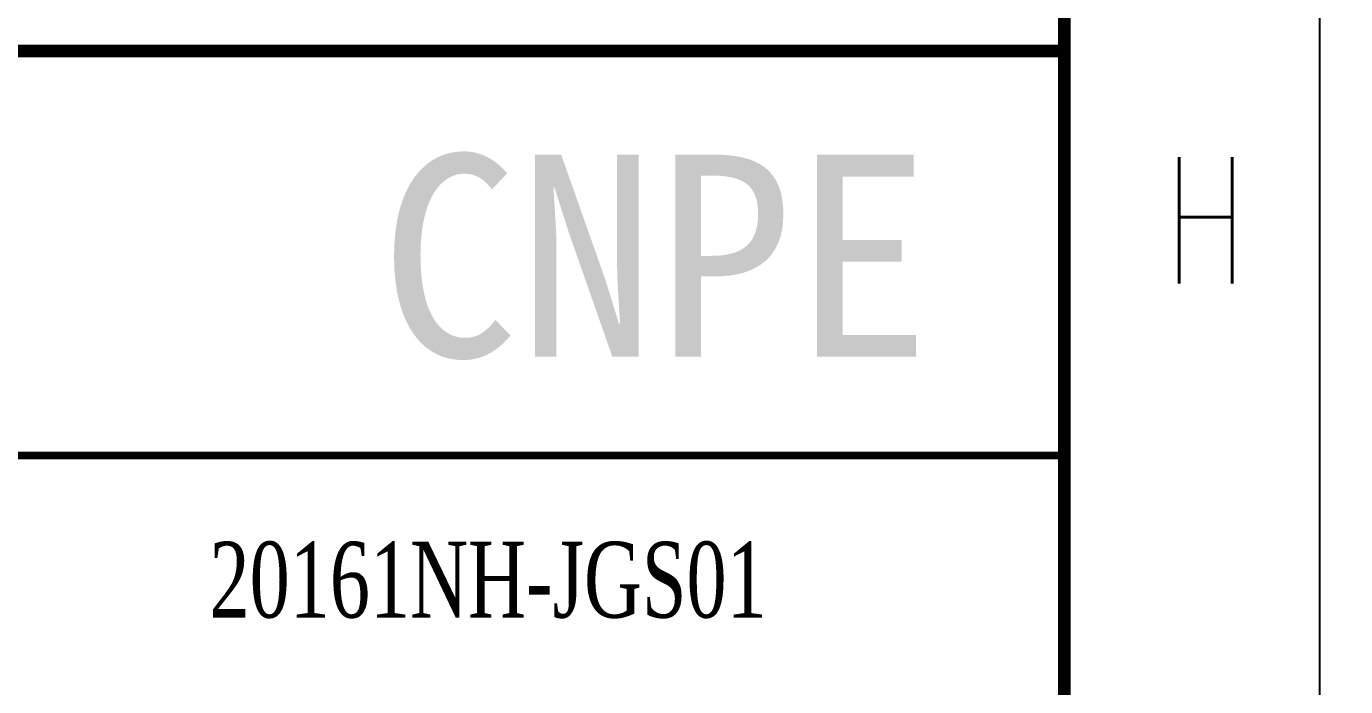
# Model space of a CAD drawing. Header units: inches. Extents: x 3186 to 109360, y -14990 to 740552.
# Drawn here: x 76730 to 79338, y 409596 to 410902 of the extents above; entities that cross this region are included whole.
import ezdxf

# ---------------------------------------------------------------- set-up
doc = ezdxf.new("R2010")
doc.units = ezdxf.units.IN
doc.header["$MEASUREMENT"] = 0
doc.layers.add('1', color=7, linetype='Continuous')
doc.layers.add('PUB_TEXT', color=7, linetype='Continuous')
doc.styles.add('HZ', font='txt_____.ttf', dxfattribs={"width": 0.7, "bigfont": 'HZTXT'})
doc.styles.get("Standard").update_dxf_attribs({"font": 'txt', "bigfont": 'gbcbig.shx'})
doc.styles.add('宋体', font='', dxfattribs={"width": 0.7})
doc.styles.get('宋体').set_extended_font_data('SimSun')
doc.dimstyles.new('Standard-yuanban', dxfattribs={"dimtxt": 800, "dimasz": 0.18, "dimexe": 0.18, "dimexo": 0.0625, "dimgap": 0.09, "dimtad": 0, "dimtih": 1, "dimtoh": 1, "dimdec": 4, "dimlfac": 0.02, "dimzin": 0, "dimdsep": 46, "dimtxsty": 'Standard', "dimcen": 0.09, "dimadec": 0, "dimazin": 0, "dimtfac": 1, "dimtdec": 4, "dimtofl": 0, "dimtmove": 0, "dimatfit": 3, "dimfxl": 1, "dimtolj": 1, "dimtzin": 0, "dimarcsym": 0})

# ---------------------------------------------------------------- blocks, each defined once
blk = doc.blocks.new('图签')
at = {"layer": '1', "color": 7, "const_width": 0.5}
for points in [[(-180, 0), (0, 0), (0, 131.762), (-180, 131.762)], [(-180, 58), (0, 58), (0, 0), (-180, 0)]]:
    blk.add_lwpolyline(points, close=True, dxfattribs=at)
at = {"layer": '1', "color": 7, "const_width": 0.3}
blk.add_lwpolyline([(-180, 42), (0, 42)], dxfattribs=at)
at = {"linetype": 'Continuous', "insert": (-22.782, 37.062), "char_height": 3, "attachment_point": 5, "style": '宋体'}
blk.add_mtext_dynamic_manual_height_columns('{\\fTimes New Roman|b0|i0|c0|p18;20161NH-JGS01}', width=17.30878, gutter_width=1, heights=[-3.067], dxfattribs=at)
at = {"layer": 'PUB_TEXT', "color": 7, "style": '宋体'}
blk.add_text('CNPE', height=8, dxfattribs=at).set_placement((-27.046, 45.903))
blk = doc.blocks.new('*U116')
blk.add_blockref('图签', (0, 0))
blk = doc.blocks.new('*D63')
at = {"color": 0, "lineweight": -2, "transparency": 16777216}
for p, q in [((79286, 449503.1), (92042.6, 449503.1)), ((92042.4, 449502.9), (92042.4, 428878.2)), ((92042.4, 407453.3), (92042.4, 428078)), ((79286, 407453.1), (92042.6, 407453.1))]:
    blk.add_line(p, q, dxfattribs=at)
at = {"color": 0, "transparency": 16777216}
for points in [[(92042.4, 449502.9), (92042.5, 449502.9), (92042.4, 449503.1)], [(92042.4, 407453.3), (92042.5, 407453.3), (92042.4, 407453.1)]]:
    blk.add_solid(points, dxfattribs=at)
at = {"layer": 'Defpoints', "color": 0, "transparency": 16777216}
for p in [(79285.9, 449503.1), (92042.4, 449503.1), (79285.9, 407453.1)]:
    blk.add_point(p, dxfattribs=at)
at = {"color": 0, "transparency": 16777216, "insert": (92042.4, 428478.1), "char_height": 800, "attachment_point": 5}
blk.add_mtext('\\A1;841.0000', dxfattribs=at)

msp = doc.modelspace()

# ---------------------------------------------------------------- linework, layer by layer
at = {"color": 4, "flags": 128}
msp.add_lwpolyline([(79285.91392, 449503.09155), (79285.91392, 407453.09155)], dxfattribs=at)
msp.add_lwpolyline([(6185.91392, 449003.09155), (78781.91392, 449003.09155), (78781.91392, 407953.09155), (6185.91392, 407953.09155)], close=True)

# ---------------------------------------------------------------- block references
at = {"xscale": 50, "yscale": 50, "zscale": 50}
msp.add_blockref('*U116', (78781.91392, 407953.09155), dxfattribs=at)

# ---------------------------------------------------------------- texts
at = {"color": 0, "style": 'HZ', "width": 0.7}
msp.add_text('H', height=250, dxfattribs=at).set_placement((78978.63677, 410393.35722))

# ---------------------------------------------------------------- dimensions: what is measured, and where the dimension line sits
dim = msp.add_linear_dim(base=(92042.44823, 449503.09155), p1=(79285.91392, 407453.09155), p2=(79285.91392, 449503.09155), angle=90, dimstyle='Standard-yuanban')
dim.commit()
dim.dimension.update_dxf_attribs({"geometry": '*D63', "text_midpoint": (92042.44823, 428478.09155)})

doc.saveas('drawing.dxf')
